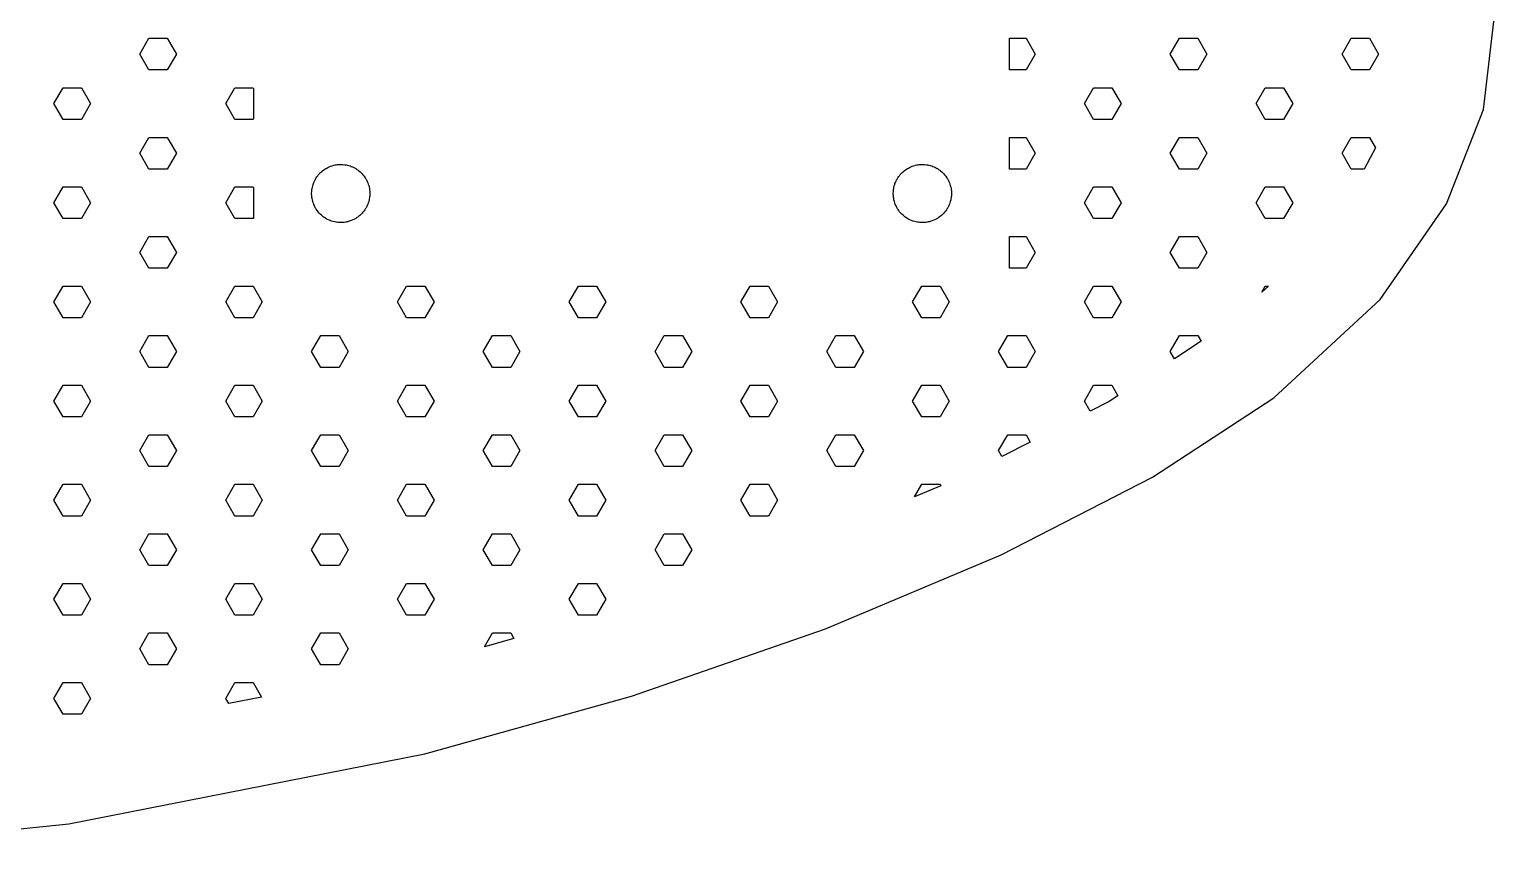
# Model space of a CAD drawing. Header units: metres. Extents: x -343 to 343, y -95 to 95.
# Drawn here: x 182.8 to 342.9, y -93.6 to -2.7 of the extents above; entities that cross this region are included whole.
import ezdxf

# ---------------------------------------------------------------- set-up
doc = ezdxf.new("R2010")
doc.units = ezdxf.units.M

msp = doc.modelspace()

# ---------------------------------------------------------------- linework, layer by layer
for p, q in [((341.58, -11.4648), (342.9, 0)), ((194.875, -5.41266), (195.875, -3.6806)), ((195.875, -3.6806), (197.875, -3.6806)), ((197.875, -3.6806), (198.875, -5.41266)), ((289.834, -3.6806), (291.625, -3.6806)), ((289.834, -7.1447), (289.834, -3.6806)), ((291.625, -3.6806), (292.625, -5.41266)), ((307.375, -5.41266), (308.375, -3.6806)), ((308.375, -3.6806), (310.375, -3.6806)), ((310.375, -3.6806), (311.375, -5.41266)), ((326.125, -5.41266), (327.125, -3.6806)), ((327.125, -3.6806), (329.125, -3.6806)), ((329.125, -3.6806), (330.125, -5.41266)), ((195.875, -7.1447), (194.875, -5.41266)), ((198.875, -5.41266), (197.875, -7.1447)), ((292.625, -5.41266), (291.625, -7.1447)), ((308.375, -7.1447), (307.375, -5.41266)), ((311.375, -5.41266), (310.375, -7.1447)), ((327.125, -7.1447), (326.125, -5.41266)), ((330.125, -5.41266), (329.125, -7.1447)), ((197.875, -7.1447), (195.875, -7.1447)), ((291.625, -7.1447), (289.834, -7.1447)), ((310.375, -7.1447), (308.375, -7.1447)), ((329.125, -7.1447), (327.125, -7.1447)), ((185.5, -10.8253), (186.5, -9.09326)), ((186.5, -9.09326), (188.5, -9.09326)), ((188.5, -9.09326), (189.5, -10.8253)), ((204.25, -10.8253), (205.25, -9.09326)), ((205.25, -9.09326), (207.25, -9.09326)), ((207.25, -9.09326), (207.284, -9.15247)), ((207.284, -9.15247), (207.284, -12.4982)), ((298, -10.8253), (299, -9.09326)), ((299, -9.09326), (301, -9.09326)), ((301, -9.09326), (302, -10.8253)), ((316.75, -10.8253), (317.75, -9.09326)), ((317.75, -9.09326), (319.75, -9.09326)), ((319.75, -9.09326), (320.75, -10.8253)), ((186.5, -12.5574), (185.5, -10.8253)), ((189.5, -10.8253), (188.5, -12.5574)), ((205.25, -12.5574), (204.25, -10.8253)), ((299, -12.5574), (298, -10.8253)), ((302, -10.8253), (301, -12.5574)), ((317.75, -12.5574), (316.75, -10.8253)), ((320.75, -10.8253), (319.75, -12.5574)), ((188.5, -12.5574), (186.5, -12.5574)), ((207.25, -12.5574), (205.25, -12.5574)), ((207.284, -12.4982), (207.25, -12.5574)), ((301, -12.5574), (299, -12.5574)), ((319.75, -12.5574), (317.75, -12.5574)), ((337.52, -21.7578), (341.58, -11.4648)), ((194.875, -16.238), (195.875, -14.5059)), ((195.875, -14.5059), (197.875, -14.5059)), ((197.875, -14.5059), (198.875, -16.238)), ((289.834, -14.5059), (291.625, -14.5059)), ((289.834, -17.97), (289.834, -14.5059)), ((291.625, -14.5059), (292.625, -16.238)), ((307.375, -16.238), (308.375, -14.5059)), ((308.375, -14.5059), (310.375, -14.5059)), ((310.375, -14.5059), (311.375, -16.238)), ((326.125, -16.238), (327.125, -14.5059)), ((327.125, -14.5059), (329.125, -14.5059)), ((329.792, -15.661), (328.553, -17.97)), ((329.125, -14.5059), (329.792, -15.661)), ((195.875, -17.97), (194.875, -16.238)), ((198.875, -16.238), (197.875, -17.97)), ((215.687, -17.667), (215.875, -17.6025)), ((215.875, -17.6025), (216.067, -17.5498)), ((216.067, -17.5498), (216.214, -17.5186)), ((216.214, -17.5186), (216.361, -17.4941)), ((216.361, -17.4941), (216.46, -17.4814)), ((216.46, -17.4814), (216.659, -17.4658)), ((216.659, -17.4658), (216.759, -17.4629)), ((216.759, -17.4629), (216.907, -17.4639)), ((216.907, -17.4639), (217.056, -17.4717)), ((217.056, -17.4717), (217.252, -17.4932)), ((217.252, -17.4932), (217.397, -17.5176)), ((217.397, -17.5176), (217.495, -17.5371)), ((217.495, -17.5371), (217.687, -17.5859)), ((217.687, -17.5859), (217.827, -17.6299)), ((279.187, -17.667), (279.375, -17.6025)), ((279.375, -17.6025), (279.567, -17.5498)), ((279.567, -17.5498), (279.714, -17.5186)), ((279.714, -17.5186), (279.861, -17.4941)), ((279.861, -17.4941), (279.96, -17.4814)), ((279.96, -17.4814), (280.159, -17.4658)), ((280.159, -17.4658), (280.259, -17.4629)), ((280.259, -17.4629), (280.407, -17.4639)), ((280.407, -17.4639), (280.556, -17.4717)), ((280.556, -17.4717), (280.752, -17.4932)), ((280.752, -17.4932), (280.897, -17.5176)), ((280.897, -17.5176), (280.995, -17.5371)), ((280.995, -17.5371), (281.187, -17.5859)), ((281.187, -17.5859), (281.327, -17.6299)), ((292.625, -16.238), (291.625, -17.97)), ((308.375, -17.97), (307.375, -16.238)), ((311.375, -16.238), (310.375, -17.97)), ((327.125, -17.97), (326.125, -16.238)), ((197.875, -17.97), (195.875, -17.97)), ((213.936, -19.2861), (214.003, -19.1514)), ((214.003, -19.1514), (214.051, -19.0645)), ((214.051, -19.0645), (214.128, -18.9365)), ((214.128, -18.9365), (214.211, -18.8115)), ((214.211, -18.8115), (214.3, -18.6914)), ((214.3, -18.6914), (214.395, -18.5752)), ((214.395, -18.5752), (214.494, -18.4639)), ((214.494, -18.4639), (214.6, -18.3574)), ((214.6, -18.3574), (214.709, -18.2559)), ((214.709, -18.2559), (214.823, -18.1592)), ((214.823, -18.1592), (214.983, -18.04)), ((214.983, -18.04), (215.065, -17.9834)), ((215.065, -17.9834), (215.192, -17.9043)), ((215.192, -17.9043), (215.279, -17.8555)), ((215.279, -17.8555), (215.412, -17.7861)), ((215.412, -17.7861), (215.548, -17.7236)), ((215.548, -17.7236), (215.687, -17.667)), ((217.827, -17.6299), (217.967, -17.6807)), ((217.967, -17.6807), (218.104, -17.7383)), ((218.104, -17.7383), (218.237, -17.8018)), ((218.237, -17.8018), (218.368, -17.8711)), ((218.368, -17.8711), (218.453, -17.9209)), ((218.453, -17.9209), (218.578, -18.001)), ((218.578, -18.001), (218.699, -18.0859)), ((218.699, -18.0859), (218.777, -18.1465)), ((218.777, -18.1465), (218.929, -18.2734)), ((218.929, -18.2734), (219.036, -18.375)), ((219.036, -18.375), (219.14, -18.4814)), ((219.14, -18.4814), (219.237, -18.5928)), ((219.237, -18.5928), (219.3, -18.6689)), ((219.3, -18.6689), (219.36, -18.7471)), ((219.36, -18.7471), (219.473, -18.9092)), ((219.473, -18.9092), (219.525, -18.9932)), ((219.525, -18.9932), (219.575, -19.0781)), ((219.575, -19.0781), (219.645, -19.209)), ((219.645, -19.209), (219.708, -19.3428)), ((277.436, -19.2861), (277.503, -19.1514)), ((277.503, -19.1514), (277.551, -19.0645)), ((277.551, -19.0645), (277.628, -18.9365)), ((277.628, -18.9365), (277.711, -18.8115)), ((277.711, -18.8115), (277.8, -18.6914)), ((277.8, -18.6914), (277.895, -18.5752)), ((277.895, -18.5752), (277.994, -18.4639)), ((277.994, -18.4639), (278.1, -18.3574)), ((278.1, -18.3574), (278.209, -18.2559)), ((278.209, -18.2559), (278.323, -18.1592)), ((278.323, -18.1592), (278.483, -18.04)), ((278.483, -18.04), (278.565, -17.9834)), ((278.565, -17.9834), (278.692, -17.9043)), ((278.692, -17.9043), (278.779, -17.8555)), ((278.779, -17.8555), (278.912, -17.7861)), ((278.912, -17.7861), (279.048, -17.7236)), ((279.048, -17.7236), (279.187, -17.667)), ((281.327, -17.6299), (281.467, -17.6807)), ((281.467, -17.6807), (281.604, -17.7383)), ((281.604, -17.7383), (281.737, -17.8018)), ((281.737, -17.8018), (281.868, -17.8711)), ((281.868, -17.8711), (281.953, -17.9209)), ((281.953, -17.9209), (282.078, -18.001)), ((282.078, -18.001), (282.199, -18.0859)), ((282.199, -18.0859), (282.277, -18.1465)), ((282.277, -18.1465), (282.429, -18.2734)), ((282.429, -18.2734), (282.536, -18.375)), ((282.536, -18.375), (282.64, -18.4814)), ((282.64, -18.4814), (282.737, -18.5928)), ((282.737, -18.5928), (282.8, -18.6689)), ((282.8, -18.6689), (282.86, -18.7471)), ((282.86, -18.7471), (282.973, -18.9092)), ((282.973, -18.9092), (283.025, -18.9932)), ((283.025, -18.9932), (283.075, -19.0781)), ((283.075, -19.0781), (283.145, -19.209)), ((283.145, -19.209), (283.208, -19.3428)), ((291.625, -17.97), (289.834, -17.97)), ((310.375, -17.97), (308.375, -17.97)), ((328.553, -17.97), (327.125, -17.97)), ((185.5, -21.6506), (186.5, -19.9186)), ((186.5, -19.9186), (188.5, -19.9186)), ((188.5, -19.9186), (189.5, -21.6506)), ((204.25, -21.6506), (205.25, -19.9186)), ((205.25, -19.9186), (207.25, -19.9186)), ((207.25, -19.9186), (207.284, -19.9778)), ((207.284, -19.9778), (207.284, -23.3235)), ((213.634, -20.5879), (213.64, -20.4385)), ((213.634, -20.6875), (213.634, -20.5879)), ((213.64, -20.8369), (213.634, -20.6875)), ((213.64, -20.4385), (213.647, -20.3389)), ((213.647, -20.3389), (213.665, -20.1904)), ((213.665, -20.1904), (213.681, -20.0918)), ((213.681, -20.0918), (213.71, -19.9453)), ((213.71, -19.9453), (213.746, -19.7998)), ((213.746, -19.7998), (213.789, -19.6562)), ((213.789, -19.6562), (213.821, -19.5615)), ((213.821, -19.5615), (213.875, -19.4229)), ((213.875, -19.4229), (213.936, -19.2861)), ((219.708, -19.3428), (219.766, -19.4795)), ((219.766, -19.4795), (219.816, -19.6191)), ((219.816, -19.6191), (219.86, -19.7598)), ((219.86, -19.7598), (219.909, -19.9512)), ((219.909, -19.9512), (219.938, -20.0967)), ((219.938, -20.0967), (219.953, -20.1943)), ((219.953, -20.1943), (219.975, -20.3906)), ((219.975, -20.3906), (219.982, -20.5391)), ((219.982, -20.7363), (219.975, -20.8838)), ((219.982, -20.5391), (219.982, -20.7363)), ((277.134, -20.5879), (277.14, -20.4385)), ((277.134, -20.6875), (277.134, -20.5879)), ((277.14, -20.8369), (277.134, -20.6875)), ((277.14, -20.4385), (277.147, -20.3389)), ((277.147, -20.3389), (277.165, -20.1904)), ((277.165, -20.1904), (277.181, -20.0918)), ((277.181, -20.0918), (277.21, -19.9453)), ((277.21, -19.9453), (277.246, -19.7998)), ((277.246, -19.7998), (277.289, -19.6562)), ((277.289, -19.6562), (277.321, -19.5615)), ((277.321, -19.5615), (277.375, -19.4229)), ((277.375, -19.4229), (277.436, -19.2861)), ((283.208, -19.3428), (283.266, -19.4795)), ((283.266, -19.4795), (283.316, -19.6191)), ((283.316, -19.6191), (283.36, -19.7598)), ((283.36, -19.7598), (283.409, -19.9512)), ((283.409, -19.9512), (283.438, -20.0967)), ((283.438, -20.0967), (283.453, -20.1943)), ((283.453, -20.1943), (283.475, -20.3906)), ((283.475, -20.3906), (283.482, -20.5391)), ((283.482, -20.7363), (283.475, -20.8838)), ((283.482, -20.5391), (283.482, -20.7363)), ((298, -21.6506), (299, -19.9186)), ((299, -19.9186), (301, -19.9186)), ((301, -19.9186), (302, -21.6506)), ((316.75, -21.6506), (317.75, -19.9186)), ((317.75, -19.9186), (319.75, -19.9186)), ((319.75, -19.9186), (320.75, -21.6506)), ((186.5, -23.3827), (185.5, -21.6506)), ((189.5, -21.6506), (188.5, -23.3827)), ((205.25, -23.3827), (204.25, -21.6506)), ((213.647, -20.9365), (213.64, -20.8369)), ((213.665, -21.085), (213.647, -20.9365)), ((213.681, -21.1836), (213.665, -21.085)), ((213.71, -21.3301), (213.681, -21.1836)), ((213.76, -21.5234), (213.71, -21.3301)), ((213.805, -21.666), (213.76, -21.5234)), ((213.856, -21.8066), (213.805, -21.666)), ((213.895, -21.8984), (213.856, -21.8066)), ((213.979, -22.0791), (213.895, -21.8984)), ((214.026, -22.167), (213.979, -22.0791)), ((214.102, -22.2969), (214.026, -22.167)), ((214.155, -22.3809), (214.102, -22.2969)), ((214.24, -22.5039), (214.155, -22.3809)), ((219.445, -22.4062), (219.36, -22.5273)), ((219.525, -22.2812), (219.445, -22.4062)), ((219.575, -22.1963), (219.525, -22.2812)), ((219.645, -22.0654), (219.575, -22.1963)), ((219.708, -21.9316), (219.645, -22.0654)), ((219.766, -21.7949), (219.708, -21.9316)), ((219.816, -21.6562), (219.766, -21.7949)), ((219.86, -21.5146), (219.816, -21.6562)), ((219.909, -21.3232), (219.86, -21.5146)), ((219.929, -21.2266), (219.909, -21.3232)), ((219.953, -21.0801), (219.929, -21.2266)), ((219.965, -20.9824), (219.953, -21.0801)), ((219.975, -20.8838), (219.965, -20.9824)), ((277.147, -20.9365), (277.14, -20.8369)), ((277.165, -21.085), (277.147, -20.9365)), ((277.181, -21.1836), (277.165, -21.085)), ((277.21, -21.3301), (277.181, -21.1836)), ((277.26, -21.5234), (277.21, -21.3301)), ((277.305, -21.666), (277.26, -21.5234)), ((277.356, -21.8066), (277.305, -21.666)), ((277.395, -21.8984), (277.356, -21.8066)), ((277.479, -22.0791), (277.395, -21.8984)), ((277.526, -22.167), (277.479, -22.0791)), ((277.602, -22.2969), (277.526, -22.167)), ((277.655, -22.3809), (277.602, -22.2969)), ((277.74, -22.5039), (277.655, -22.3809)), ((282.945, -22.4062), (282.86, -22.5273)), ((283.025, -22.2812), (282.945, -22.4062)), ((283.075, -22.1963), (283.025, -22.2812)), ((283.145, -22.0654), (283.075, -22.1963)), ((283.208, -21.9316), (283.145, -22.0654)), ((283.266, -21.7949), (283.208, -21.9316)), ((283.316, -21.6562), (283.266, -21.7949)), ((283.36, -21.5146), (283.316, -21.6562)), ((283.409, -21.3232), (283.36, -21.5146)), ((283.429, -21.2266), (283.409, -21.3232)), ((283.453, -21.0801), (283.429, -21.2266)), ((283.465, -20.9824), (283.453, -21.0801)), ((283.475, -20.8838), (283.465, -20.9824)), ((299, -23.3827), (298, -21.6506)), ((302, -21.6506), (301, -23.3827)), ((317.75, -23.3827), (316.75, -21.6506)), ((320.75, -21.6506), (319.75, -23.3827)), ((330.276, -32.2266), (337.52, -21.7578)), ((188.5, -23.3827), (186.5, -23.3827)), ((207.25, -23.3827), (205.25, -23.3827)), ((207.284, -23.3235), (207.25, -23.3827)), ((214.331, -22.623), (214.24, -22.5039)), ((214.427, -22.7373), (214.331, -22.623)), ((214.563, -22.8828), (214.427, -22.7373)), ((214.709, -23.0195), (214.563, -22.8828)), ((214.785, -23.084), (214.709, -23.0195)), ((214.902, -23.1768), (214.785, -23.084)), ((214.983, -23.2354), (214.902, -23.1768)), ((215.107, -23.3184), (214.983, -23.2354)), ((215.235, -23.3955), (215.107, -23.3184)), ((215.367, -23.4668), (215.235, -23.3955)), ((215.457, -23.5107), (215.367, -23.4668)), ((215.64, -23.5898), (215.457, -23.5107)), ((215.78, -23.6416), (215.64, -23.5898)), ((215.971, -23.7002), (215.78, -23.6416)), ((216.116, -23.7363), (215.971, -23.7002)), ((216.263, -23.7656), (216.116, -23.7363)), ((216.361, -23.7812), (216.263, -23.7656)), ((216.51, -23.7988), (216.361, -23.7812)), ((216.609, -23.8066), (216.51, -23.7988)), ((216.759, -23.8125), (216.609, -23.8066)), ((216.858, -23.8125), (216.759, -23.8125)), ((217.006, -23.8066), (216.858, -23.8125)), ((217.203, -23.7881), (217.006, -23.8066)), ((217.35, -23.7666), (217.203, -23.7881)), ((217.446, -23.748), (217.35, -23.7666)), ((217.591, -23.7148), (217.446, -23.748)), ((217.733, -23.6748), (217.591, -23.7148)), ((217.874, -23.6289), (217.733, -23.6748)), ((217.967, -23.5938), (217.874, -23.6289)), ((218.148, -23.5166), (217.967, -23.5938)), ((218.324, -23.4277), (218.148, -23.5166)), ((218.453, -23.3535), (218.324, -23.4277)), ((218.578, -23.2744), (218.453, -23.3535)), ((218.659, -23.2178), (218.578, -23.2744)), ((218.777, -23.1289), (218.659, -23.2178)), ((218.892, -23.0342), (218.777, -23.1289)), ((219.036, -22.9004), (218.892, -23.0342)), ((219.14, -22.7939), (219.036, -22.9004)), ((219.237, -22.6826), (219.14, -22.7939)), ((219.3, -22.6064), (219.237, -22.6826)), ((219.36, -22.5273), (219.3, -22.6064)), ((277.831, -22.623), (277.74, -22.5039)), ((277.927, -22.7373), (277.831, -22.623)), ((278.063, -22.8828), (277.927, -22.7373)), ((278.209, -23.0195), (278.063, -22.8828)), ((278.285, -23.084), (278.209, -23.0195)), ((278.402, -23.1768), (278.285, -23.084)), ((278.483, -23.2354), (278.402, -23.1768)), ((278.607, -23.3184), (278.483, -23.2354)), ((278.735, -23.3955), (278.607, -23.3184)), ((278.867, -23.4668), (278.735, -23.3955)), ((278.957, -23.5107), (278.867, -23.4668)), ((279.14, -23.5898), (278.957, -23.5107)), ((279.28, -23.6416), (279.14, -23.5898)), ((279.471, -23.7002), (279.28, -23.6416)), ((279.616, -23.7363), (279.471, -23.7002)), ((279.763, -23.7656), (279.616, -23.7363)), ((279.861, -23.7812), (279.763, -23.7656)), ((280.01, -23.7988), (279.861, -23.7812)), ((280.109, -23.8066), (280.01, -23.7988)), ((280.259, -23.8125), (280.109, -23.8066)), ((280.358, -23.8125), (280.259, -23.8125)), ((280.506, -23.8066), (280.358, -23.8125)), ((280.703, -23.7881), (280.506, -23.8066)), ((280.85, -23.7666), (280.703, -23.7881)), ((280.946, -23.748), (280.85, -23.7666)), ((281.091, -23.7148), (280.946, -23.748)), ((281.233, -23.6748), (281.091, -23.7148)), ((281.374, -23.6289), (281.233, -23.6748)), ((281.467, -23.5938), (281.374, -23.6289)), ((281.648, -23.5166), (281.467, -23.5938)), ((281.824, -23.4277), (281.648, -23.5166)), ((281.953, -23.3535), (281.824, -23.4277)), ((282.078, -23.2744), (281.953, -23.3535)), ((282.159, -23.2178), (282.078, -23.2744)), ((282.277, -23.1289), (282.159, -23.2178)), ((282.392, -23.0342), (282.277, -23.1289)), ((282.536, -22.9004), (282.392, -23.0342)), ((282.64, -22.7939), (282.536, -22.9004)), ((282.737, -22.6826), (282.64, -22.7939)), ((282.8, -22.6064), (282.737, -22.6826)), ((282.86, -22.5273), (282.8, -22.6064)), ((301, -23.3827), (299, -23.3827)), ((319.75, -23.3827), (317.75, -23.3827)), ((194.875, -27.0633), (195.875, -25.3312)), ((195.875, -25.3312), (197.875, -25.3312)), ((197.875, -25.3312), (198.875, -27.0633)), ((289.834, -25.3312), (291.625, -25.3312)), ((289.834, -28.7953), (289.834, -25.3312)), ((291.625, -25.3312), (292.625, -27.0633)), ((307.375, -27.0633), (308.375, -25.3312)), ((308.375, -25.3312), (310.375, -25.3312)), ((310.375, -25.3312), (311.375, -27.0633)), ((195.875, -28.7953), (194.875, -27.0633)), ((198.875, -27.0633), (197.875, -28.7953)), ((292.625, -27.0633), (291.625, -28.7953)), ((308.375, -28.7953), (307.375, -27.0633)), ((311.375, -27.0633), (310.375, -28.7953)), ((197.875, -28.7953), (195.875, -28.7953)), ((291.625, -28.7953), (289.834, -28.7953)), ((310.375, -28.7953), (308.375, -28.7953)), ((185.5, -32.476), (186.5, -30.7439)), ((186.5, -30.7439), (188.5, -30.7439)), ((188.5, -30.7439), (189.5, -32.476)), ((204.25, -32.476), (205.25, -30.7439)), ((205.25, -30.7439), (207.25, -30.7439)), ((207.25, -30.7439), (208.25, -32.476)), ((223, -32.476), (224, -30.7439)), ((224, -30.7439), (226, -30.7439)), ((226, -30.7439), (227, -32.476)), ((241.75, -32.476), (242.75, -30.7439)), ((242.75, -30.7439), (244.75, -30.7439)), ((244.75, -30.7439), (245.75, -32.476)), ((260.5, -32.476), (261.5, -30.7439)), ((261.5, -30.7439), (263.5, -30.7439)), ((263.5, -30.7439), (264.5, -32.476)), ((279.25, -32.476), (280.25, -30.7439)), ((280.25, -30.7439), (282.25, -30.7439)), ((282.25, -30.7439), (283.25, -32.476)), ((298, -32.476), (299, -30.7439)), ((299, -30.7439), (301, -30.7439)), ((301, -30.7439), (302, -32.476)), ((318.113, -30.7439), (317.369, -31.4034)), ((317.369, -31.4034), (317.75, -30.7439)), ((317.75, -30.7439), (318.113, -30.7439)), ((186.5, -34.208), (185.5, -32.476)), ((189.5, -32.476), (188.5, -34.208)), ((205.25, -34.208), (204.25, -32.476)), ((208.25, -32.476), (207.25, -34.208)), ((224, -34.208), (223, -32.476)), ((227, -32.476), (226, -34.208)), ((242.75, -34.208), (241.75, -32.476)), ((245.75, -32.476), (244.75, -34.208)), ((261.5, -34.208), (260.5, -32.476)), ((264.5, -32.476), (263.5, -34.208)), ((280.25, -34.208), (279.25, -32.476)), ((283.25, -32.476), (282.25, -34.208)), ((299, -34.208), (298, -32.476)), ((302, -32.476), (301, -34.208)), ((318.666, -42.9453), (330.276, -32.2266)), ((188.5, -34.208), (186.5, -34.208)), ((207.25, -34.208), (205.25, -34.208)), ((226, -34.208), (224, -34.208)), ((244.75, -34.208), (242.75, -34.208)), ((263.5, -34.208), (261.5, -34.208)), ((282.25, -34.208), (280.25, -34.208)), ((301, -34.208), (299, -34.208)), ((194.875, -37.8886), (195.875, -36.1566)), ((195.875, -36.1566), (197.875, -36.1566)), ((197.875, -36.1566), (198.875, -37.8886)), ((213.625, -37.8886), (214.625, -36.1566)), ((214.625, -36.1566), (216.625, -36.1566)), ((216.625, -36.1566), (217.625, -37.8886)), ((232.375, -37.8886), (233.375, -36.1566)), ((233.375, -36.1566), (235.375, -36.1566)), ((235.375, -36.1566), (236.375, -37.8886)), ((251.125, -37.8886), (252.125, -36.1566)), ((252.125, -36.1566), (254.125, -36.1566)), ((254.125, -36.1566), (255.125, -37.8886)), ((269.875, -37.8886), (270.875, -36.1566)), ((270.875, -36.1566), (272.875, -36.1566)), ((272.875, -36.1566), (273.875, -37.8886)), ((288.625, -37.8886), (289.625, -36.1566)), ((289.625, -36.1566), (291.625, -36.1566)), ((291.625, -36.1566), (292.625, -37.8886)), ((307.375, -37.8886), (308.375, -36.1566)), ((310.735, -36.7799), (307.831, -38.6792)), ((308.375, -36.1566), (310.375, -36.1566)), ((310.375, -36.1566), (310.735, -36.7799)), ((195.875, -39.6207), (194.875, -37.8886)), ((198.875, -37.8886), (197.875, -39.6207)), ((214.625, -39.6207), (213.625, -37.8886)), ((217.625, -37.8886), (216.625, -39.6207)), ((233.375, -39.6207), (232.375, -37.8886)), ((236.375, -37.8886), (235.375, -39.6207)), ((252.125, -39.6207), (251.125, -37.8886)), ((255.125, -37.8886), (254.125, -39.6207)), ((270.875, -39.6207), (269.875, -37.8886)), ((273.875, -37.8886), (272.875, -39.6207)), ((289.625, -39.6207), (288.625, -37.8886)), ((292.625, -37.8886), (291.625, -39.6207)), ((307.831, -38.6792), (307.375, -37.8886)), ((197.875, -39.6207), (195.875, -39.6207)), ((216.625, -39.6207), (214.625, -39.6207)), ((235.375, -39.6207), (233.375, -39.6207)), ((254.125, -39.6207), (252.125, -39.6207)), ((272.875, -39.6207), (270.875, -39.6207)), ((291.625, -39.6207), (289.625, -39.6207)), ((185.5, -43.3013), (186.5, -41.5692)), ((186.5, -41.5692), (188.5, -41.5692)), ((188.5, -41.5692), (189.5, -43.3013)), ((204.25, -43.3013), (205.25, -41.5692)), ((205.25, -41.5692), (207.25, -41.5692)), ((207.25, -41.5692), (208.25, -43.3013)), ((223, -43.3013), (224, -41.5692)), ((224, -41.5692), (226, -41.5692)), ((226, -41.5692), (227, -43.3013)), ((241.75, -43.3013), (242.75, -41.5692)), ((242.75, -41.5692), (244.75, -41.5692)), ((244.75, -41.5692), (245.75, -43.3013)), ((260.5, -43.3013), (261.5, -41.5692)), ((261.5, -41.5692), (263.5, -41.5692)), ((263.5, -41.5692), (264.5, -43.3013)), ((279.25, -43.3013), (280.25, -41.5692)), ((280.25, -41.5692), (282.25, -41.5692)), ((282.25, -41.5692), (283.25, -43.3013)), ((298, -43.3013), (299, -41.5692)), ((299, -41.5692), (301, -41.5692)), ((301, -41.5692), (301.662, -42.7154)), ((301.662, -42.7154), (300.695, -43.3477)), ((305.449, -51.6016), (318.666, -42.9453)), ((186.5, -45.0333), (185.5, -43.3013)), ((189.5, -43.3013), (188.5, -45.0333)), ((205.25, -45.0333), (204.25, -43.3013)), ((208.25, -43.3013), (207.25, -45.0333)), ((224, -45.0333), (223, -43.3013)), ((227, -43.3013), (226, -45.0333)), ((242.75, -45.0333), (241.75, -43.3013)), ((245.75, -43.3013), (244.75, -45.0333)), ((261.5, -45.0333), (260.5, -43.3013)), ((264.5, -43.3013), (263.5, -45.0333)), ((280.25, -45.0333), (279.25, -43.3013)), ((283.25, -43.3013), (282.25, -45.0333)), ((298.638, -44.4059), (298, -43.3013)), ((300.695, -43.3477), (298.638, -44.4059)), ((188.5, -45.0333), (186.5, -45.0333)), ((207.25, -45.0333), (205.25, -45.0333)), ((226, -45.0333), (224, -45.0333)), ((244.75, -45.0333), (242.75, -45.0333)), ((263.5, -45.0333), (261.5, -45.0333)), ((282.25, -45.0333), (280.25, -45.0333)), ((194.875, -48.7139), (195.875, -46.9819)), ((195.875, -46.9819), (197.875, -46.9819)), ((197.875, -46.9819), (198.875, -48.7139)), ((213.625, -48.7139), (214.625, -46.9819)), ((214.625, -46.9819), (216.625, -46.9819)), ((216.625, -46.9819), (217.625, -48.7139)), ((232.375, -48.7139), (233.375, -46.9819)), ((233.375, -46.9819), (235.375, -46.9819)), ((235.375, -46.9819), (236.375, -48.7139)), ((251.125, -48.7139), (252.125, -46.9819)), ((252.125, -46.9819), (254.125, -46.9819)), ((254.125, -46.9819), (255.125, -48.7139)), ((269.875, -48.7139), (270.875, -46.9819)), ((270.875, -46.9819), (272.875, -46.9819)), ((272.875, -46.9819), (273.875, -48.7139)), ((288.625, -48.7139), (289.625, -46.9819)), ((292.084, -47.7765), (289, -49.3627)), ((289.625, -46.9819), (291.625, -46.9819)), ((291.625, -46.9819), (292.084, -47.7765)), ((195.875, -50.446), (194.875, -48.7139)), ((198.875, -48.7139), (197.875, -50.446)), ((214.625, -50.446), (213.625, -48.7139)), ((217.625, -48.7139), (216.625, -50.446)), ((233.375, -50.446), (232.375, -48.7139)), ((236.375, -48.7139), (235.375, -50.446)), ((252.125, -50.446), (251.125, -48.7139)), ((255.125, -48.7139), (254.125, -50.446)), ((270.875, -50.446), (269.875, -48.7139)), ((273.875, -48.7139), (272.875, -50.446)), ((289, -49.3627), (288.625, -48.7139)), ((197.875, -50.446), (195.875, -50.446)), ((216.625, -50.446), (214.625, -50.446)), ((235.375, -50.446), (233.375, -50.446)), ((254.125, -50.446), (252.125, -50.446)), ((272.875, -50.446), (270.875, -50.446)), ((185.5, -54.1266), (186.5, -52.3945)), ((186.5, -52.3945), (188.5, -52.3945)), ((188.5, -52.3945), (189.5, -54.1266)), ((204.25, -54.1266), (205.25, -52.3945)), ((205.25, -52.3945), (207.25, -52.3945)), ((207.25, -52.3945), (208.25, -54.1266)), ((223, -54.1266), (224, -52.3945)), ((224, -52.3945), (226, -52.3945)), ((226, -52.3945), (227, -54.1266)), ((241.75, -54.1266), (242.75, -52.3945)), ((242.75, -52.3945), (244.75, -52.3945)), ((244.75, -52.3945), (245.75, -54.1266)), ((260.5, -54.1266), (261.5, -52.3945)), ((261.5, -52.3945), (263.5, -52.3945)), ((263.5, -52.3945), (264.5, -54.1266)), ((279.464, -53.7551), (280.25, -52.3945)), ((282.338, -52.547), (279.464, -53.7551)), ((280.25, -52.3945), (282.25, -52.3945)), ((282.25, -52.3945), (282.338, -52.547)), ((288.92, -60.1064), (305.449, -51.6016)), ((186.5, -55.8586), (185.5, -54.1266)), ((189.5, -54.1266), (188.5, -55.8586)), ((205.25, -55.8586), (204.25, -54.1266)), ((208.25, -54.1266), (207.25, -55.8586)), ((224, -55.8586), (223, -54.1266)), ((227, -54.1266), (226, -55.8586)), ((242.75, -55.8586), (241.75, -54.1266)), ((245.75, -54.1266), (244.75, -55.8586)), ((261.5, -55.8586), (260.5, -54.1266)), ((264.5, -54.1266), (263.5, -55.8586)), ((188.5, -55.8586), (186.5, -55.8586)), ((207.25, -55.8586), (205.25, -55.8586)), ((226, -55.8586), (224, -55.8586)), ((244.75, -55.8586), (242.75, -55.8586)), ((263.5, -55.8586), (261.5, -55.8586)), ((194.875, -59.5392), (195.875, -57.8072)), ((195.875, -57.8072), (197.875, -57.8072)), ((197.875, -57.8072), (198.875, -59.5392)), ((213.625, -59.5392), (214.625, -57.8072)), ((214.625, -57.8072), (216.625, -57.8072)), ((216.625, -57.8072), (217.625, -59.5392)), ((232.375, -59.5392), (233.375, -57.8072)), ((233.375, -57.8072), (235.375, -57.8072)), ((235.375, -57.8072), (236.375, -59.5392)), ((251.125, -59.5392), (252.125, -57.8072)), ((252.125, -57.8072), (254.125, -57.8072)), ((254.125, -57.8072), (255.125, -59.5392)), ((195.875, -61.2713), (194.875, -59.5392)), ((198.875, -59.5392), (197.875, -61.2713)), ((214.625, -61.2713), (213.625, -59.5392)), ((217.625, -59.5392), (216.625, -61.2713)), ((233.375, -61.2713), (232.375, -59.5392)), ((236.375, -59.5392), (235.375, -61.2713)), ((252.125, -61.2713), (251.125, -59.5392)), ((255.125, -59.5392), (254.125, -61.2713)), ((269.732, -68.1738), (288.92, -60.1064)), ((197.875, -61.2713), (195.875, -61.2713)), ((216.625, -61.2713), (214.625, -61.2713)), ((235.375, -61.2713), (233.375, -61.2713)), ((254.125, -61.2713), (252.125, -61.2713)), ((185.5, -64.9519), (186.5, -63.2198)), ((186.5, -63.2198), (188.5, -63.2198)), ((188.5, -63.2198), (189.5, -64.9519)), ((204.25, -64.9519), (205.25, -63.2198)), ((205.25, -63.2198), (207.25, -63.2198)), ((207.25, -63.2198), (208.25, -64.9519)), ((223, -64.9519), (224, -63.2198)), ((224, -63.2198), (226, -63.2198)), ((226, -63.2198), (227, -64.9519)), ((241.75, -64.9519), (242.75, -63.2198)), ((242.75, -63.2198), (244.75, -63.2198)), ((244.75, -63.2198), (245.75, -64.9519)), ((186.5, -66.6839), (185.5, -64.9519)), ((189.5, -64.9519), (188.5, -66.6839)), ((205.25, -66.6839), (204.25, -64.9519)), ((208.25, -64.9519), (207.25, -66.6839)), ((224, -66.6839), (223, -64.9519)), ((227, -64.9519), (226, -66.6839)), ((242.75, -66.6839), (241.75, -64.9519)), ((245.75, -64.9519), (244.75, -66.6839)), ((188.5, -66.6839), (186.5, -66.6839)), ((207.25, -66.6839), (205.25, -66.6839)), ((226, -66.6839), (224, -66.6839)), ((244.75, -66.6839), (242.75, -66.6839)), ((194.875, -70.3646), (195.875, -68.6325)), ((195.875, -68.6325), (197.875, -68.6325)), ((197.875, -68.6325), (198.875, -70.3646)), ((213.625, -70.3646), (214.625, -68.6325)), ((214.625, -68.6325), (216.625, -68.6325)), ((216.625, -68.6325), (217.625, -70.3646)), ((232.511, -70.1292), (233.375, -68.6325)), ((233.375, -68.6325), (235.375, -68.6325)), ((235.375, -68.6325), (235.719, -69.2282)), ((248.541, -75.5156), (269.732, -68.1738)), ((195.875, -72.0966), (194.875, -70.3646)), ((198.875, -70.3646), (197.875, -72.0966)), ((214.625, -72.0966), (213.625, -70.3646)), ((217.625, -70.3646), (216.625, -72.0966)), ((235.719, -69.2282), (232.511, -70.1292)), ((197.875, -72.0966), (195.875, -72.0966)), ((216.625, -72.0966), (214.625, -72.0966)), ((185.5, -75.7772), (186.5, -74.0452)), ((186.5, -74.0452), (188.5, -74.0452)), ((188.5, -74.0452), (189.5, -75.7772)), ((204.25, -75.7772), (205.25, -74.0452)), ((205.25, -74.0452), (207.25, -74.0452)), ((207.25, -74.0452), (208.174, -75.6454)), ((186.5, -77.5093), (185.5, -75.7772)), ((189.5, -75.7772), (188.5, -77.5093)), ((204.58, -76.3494), (204.25, -75.7772)), ((208.174, -75.6454), (204.58, -76.3494)), ((226.003, -81.8467), (248.541, -75.5156)), ((188.5, -77.5093), (186.5, -77.5093)), ((187.131, -89.4629), (226.003, -81.8467)), ((147.888, -93.6064), (187.131, -89.4629))]:
    msp.add_line(p, q)

doc.saveas('drawing.dxf')
